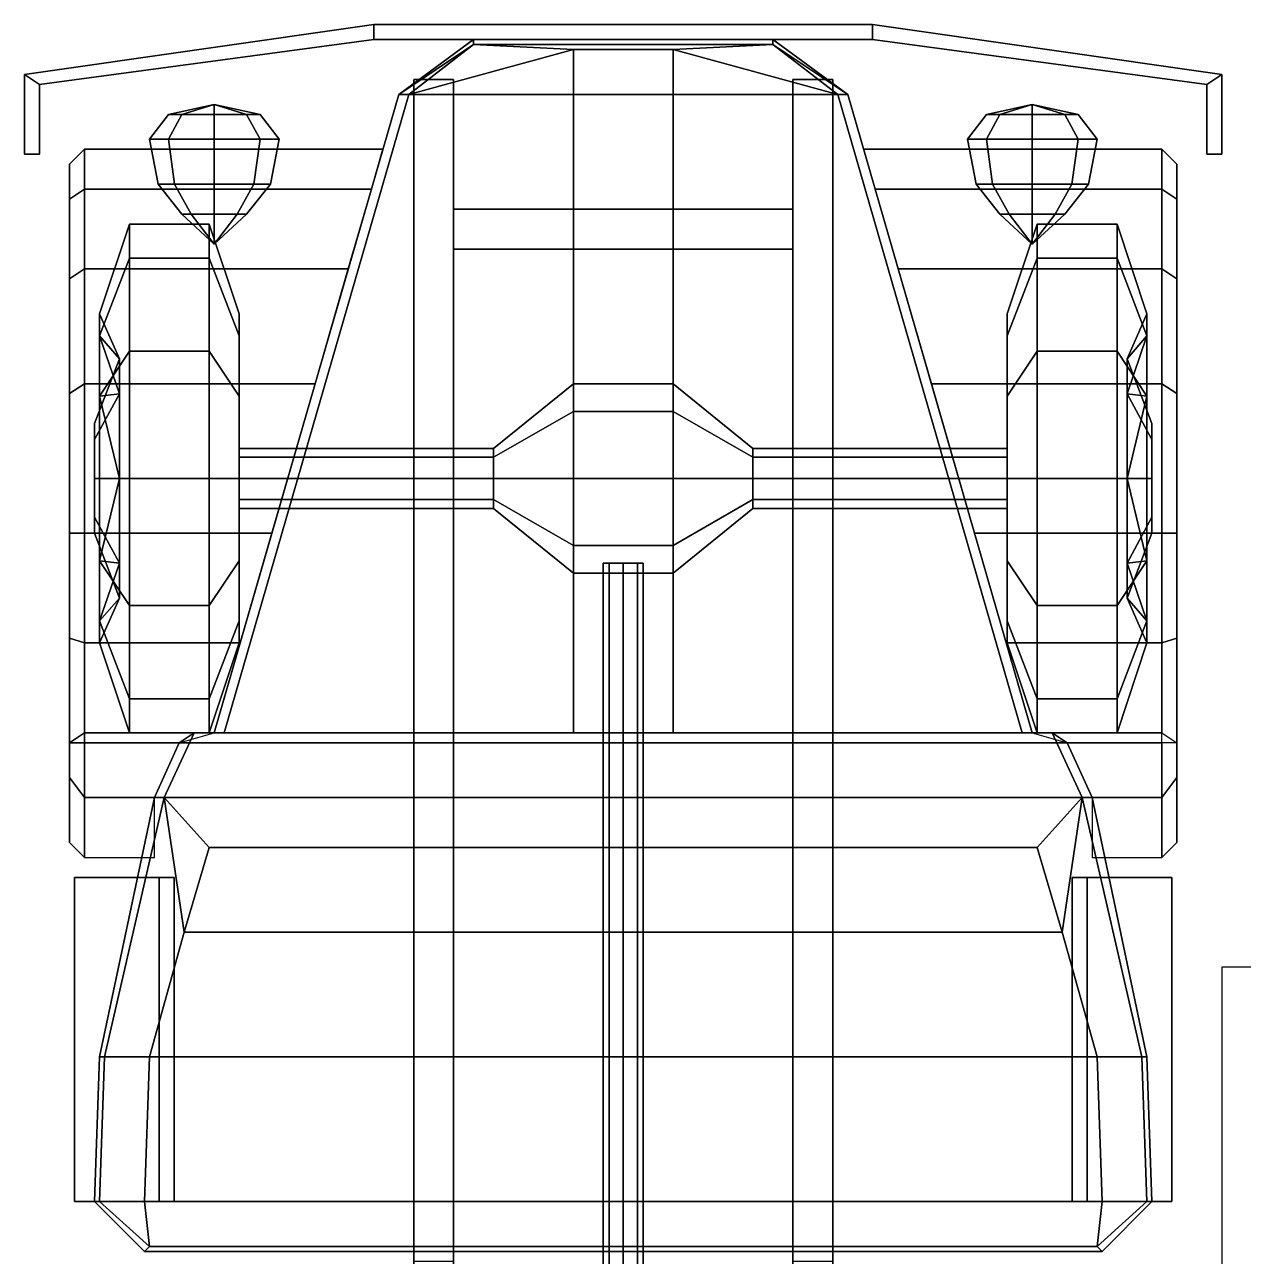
# Model space of a CAD drawing. Header units: millimetres. Extents: x -6.8 to 5, y -4.5 to 4.4.
# Drawn here: x -1.2 to 1.243, y 0.42 to 2.89 of the extents above; entities that cross this region are included whole.
import ezdxf

# ---------------------------------------------------------------- set-up
doc = ezdxf.new("R2010")
doc.units = ezdxf.units.MM
for name, color, linetype in [('barracks_tent', 3, 'Continuous'), ('cab', 4, 'Continuous'), ('fenders', 6, 'Continuous'), ('wheels', 2, 'Continuous')]:
    doc.layers.add(name, color=color, linetype=linetype)

msp = doc.modelspace()

# ---------------------------------------------------------------- linework, layer by layer
for points in [[(-0.5, 2.89, 0.82), (-0.5, 2.89, 0.67), (-1.2, 2.79, 0.67), (-1.2, 2.79, 0.82)], [(-0.5, 2.89, 0.67), (-0.5, 2.86, 0.67), (-1.17, 2.77, 0.67), (-1.2, 2.79, 0.67)], [(-1.2, 2.79, 0.82), (-1.17, 2.77, 0.82), (-0.5, 2.86, 0.82), (-0.5, 2.89, 0.82)], [(-0.5, 2.89, 0.82), (-0.5, 2.86, 0.82), (0.5, 2.86, 0.82), (0.5, 2.89, 0.82)], [(0.5, 2.89, 0.82), (0.5, 2.89, 0.67), (-0.5, 2.89, 0.67), (-0.5, 2.89, 0.82)], [(0.5, 2.89, 0.67), (0.5, 2.86, 0.67), (-0.5, 2.86, 0.67), (-0.5, 2.89, 0.67)], [(0.5, 2.89, 0.67), (0.5, 2.89, 0.82), (1.2, 2.79, 0.82), (1.2, 2.79, 0.67)], [(0.5, 2.89, 0.82), (0.5, 2.86, 0.82), (1.17, 2.77, 0.82), (1.2, 2.79, 0.82)], [(1.2, 2.79, 0.67), (1.17, 2.77, 0.67), (0.5, 2.86, 0.67), (0.5, 2.89, 0.67)], [(-1.17, 2.77, 0.82), (-1.17, 2.77, 0.67), (-0.5, 2.86, 0.67), (-0.5, 2.86, 0.82)], [(-0.5, 2.86, 0.82), (-0.5, 2.86, 0.67), (0.5, 2.86, 0.67), (0.5, 2.86, 0.82)], [(1.17, 2.77, 0.67), (1.17, 2.77, 0.82), (0.5, 2.86, 0.82), (0.5, 2.86, 0.67)], [(-1.2, 2.63, 0.82), (-1.17, 2.63, 0.82), (-1.17, 2.77, 0.82), (-1.2, 2.79, 0.82)], [(-1.2, 2.79, 0.67), (-1.17, 2.77, 0.67), (-1.17, 2.63, 0.67), (-1.2, 2.63, 0.67)], [(-1.2, 2.79, 0.82), (-1.2, 2.79, 0.67), (-1.2, 2.63, 0.67), (-1.2, 2.63, 0.82)], [(-1.17, 2.63, 0.82), (-1.17, 2.63, 0.67), (-1.17, 2.77, 0.67), (-1.17, 2.77, 0.82)], [(-0.42, 2.78, 0.69), (-0.42, 0.41, 0.61), (-0.42, -0.3, 0.78), (-0.42, 2.78, 0.78)], [(-0.34, 2.78, 0.69), (-0.34, 0.41, 0.61), (-0.42, 0.41, 0.61), (-0.42, 2.78, 0.69)], [(-0.42, 2.78, 0.78), (-0.42, -0.3, 0.78), (-0.34, -0.3, 0.78), (-0.34, 2.78, 0.78)], [(-0.34, 2.78, 0.78), (-0.34, 2.78, 0.69), (-0.42, 2.78, 0.69), (-0.42, 2.78, 0.78)], [(-0.34, -0.3, 0.78), (-0.34, 0.41, 0.61), (-0.34, 2.78, 0.69), (-0.34, 2.78, 0.78)], [(0.34, 2.78, 0.69), (0.34, 0.41, 0.61), (0.34, -0.3, 0.78), (0.34, 2.78, 0.78)], [(0.34, 2.78, 0.78), (0.34, -0.3, 0.78), (0.42, -0.3, 0.78), (0.42, 2.78, 0.78)], [(0.42, 2.78, 0.78), (0.42, 2.78, 0.69), (0.34, 2.78, 0.69), (0.34, 2.78, 0.78)], [(0.42, 2.78, 0.69), (0.42, 0.41, 0.61), (0.34, 0.41, 0.61), (0.34, 2.78, 0.69)], [(0.42, -0.3, 0.78), (0.42, 0.41, 0.61), (0.42, 2.78, 0.69), (0.42, 2.78, 0.78)], [(1.2, 2.79, 0.82), (1.17, 2.77, 0.82), (1.17, 2.63, 0.82), (1.2, 2.63, 0.82)], [(1.2, 2.63, 0.67), (1.17, 2.63, 0.67), (1.17, 2.77, 0.67), (1.2, 2.79, 0.67)], [(1.17, 2.63, 0.67), (1.17, 2.63, 0.82), (1.17, 2.77, 0.82), (1.17, 2.77, 0.67)], [(1.2, 2.79, 0.67), (1.2, 2.79, 0.82), (1.2, 2.63, 0.82), (1.2, 2.63, 0.67)], [(-1.2, 2.63, 0.67), (-1.17, 2.63, 0.67), (-1.17, 2.63, 0.82), (-1.2, 2.63, 0.82)], [(1.2, 2.63, 0.82), (1.17, 2.63, 0.82), (1.17, 2.63, 0.67), (1.2, 2.63, 0.67)], [(0.34, 2.52, 0.78), (0.34, 2.52, 0.69), (-0.34, 2.52, 0.69), (-0.34, 2.52, 0.78)], [(-0.34, 2.52, 0.69), (0.34, 2.52, 0.69), (0.34, 2.44, 0.69), (-0.34, 2.44, 0.69)], [(-0.34, 2.44, 0.78), (0.34, 2.44, 0.78), (0.34, 2.52, 0.78), (-0.34, 2.52, 0.78)], [(-0.34, 2.44, 0.69), (0.34, 2.44, 0.69), (0.34, 2.44, 0.78), (-0.34, 2.44, 0.78)], [(-0.26, 2.04, 0.47), (-0.26, 2.0224, 0.5124), (-0.1, 2.1144, 0.6044), (-0.1, 2.17, 0.47)], [(-0.26, 2.0224, 0.4276), (-0.26, 2.04, 0.47), (-0.1, 2.17, 0.47), (-0.1, 2.1144, 0.3356)], [(0.1, 2.1144, 0.6044), (0.1, 2.17, 0.47), (-0.1, 2.17, 0.47), (-0.1, 2.1144, 0.6044)], [(0.1, 2.17, 0.47), (0.1, 2.1144, 0.3356), (-0.1, 2.1144, 0.3356), (-0.1, 2.17, 0.47)], [(0.26, 2.0224, 0.5124), (0.26, 2.04, 0.47), (0.1, 2.17, 0.47), (0.1, 2.1144, 0.6044)], [(0.26, 2.04, 0.47), (0.26, 2.0224, 0.4276), (0.1, 2.1144, 0.3356), (0.1, 2.17, 0.47)], [(-0.26, 2.0224, 0.5124), (-0.26, 1.98, 0.53), (-0.1, 1.98, 0.66), (-0.1, 2.1144, 0.6044)], [(-0.26, 1.98, 0.41), (-0.26, 2.0224, 0.4276), (-0.1, 2.1144, 0.3356), (-0.1, 1.98, 0.28)], [(0.1, 1.98, 0.66), (0.1, 2.1144, 0.6044), (-0.1, 2.1144, 0.6044), (-0.1, 1.98, 0.66)], [(0.1, 2.1144, 0.3356), (0.1, 1.98, 0.28), (-0.1, 1.98, 0.28), (-0.1, 2.1144, 0.3356)], [(0.26, 1.98, 0.53), (0.26, 2.0224, 0.5124), (0.1, 2.1144, 0.6044), (0.1, 1.98, 0.66)], [(0.26, 2.0224, 0.4276), (0.26, 1.98, 0.41), (0.1, 1.98, 0.28), (0.1, 2.1144, 0.3356)], [(-0.26, 2.0224, 0.5124), (-0.26, 2.04, 0.47), (-0.77, 2.04, 0.47), (-0.77, 2.0224, 0.5124)], [(-0.26, 2.04, 0.47), (-0.26, 2.0224, 0.4276), (-0.77, 2.0224, 0.4276), (-0.77, 2.04, 0.47)], [(0.26, 2.04, 0.47), (0.26, 2.0224, 0.5124), (0.77, 2.0224, 0.5124), (0.77, 2.04, 0.47)], [(0.26, 2.0224, 0.4276), (0.26, 2.04, 0.47), (0.77, 2.04, 0.47), (0.77, 2.0224, 0.4276)], [(-0.26, 1.98, 0.53), (-0.26, 2.0224, 0.5124), (-0.77, 2.0224, 0.5124), (-0.77, 1.98, 0.53)], [(-0.26, 2.0224, 0.4276), (-0.26, 1.98, 0.41), (-0.77, 1.98, 0.41), (-0.77, 2.0224, 0.4276)], [(0.26, 2.0224, 0.5124), (0.26, 1.98, 0.53), (0.77, 1.98, 0.53), (0.77, 2.0224, 0.5124)], [(0.26, 1.98, 0.41), (0.26, 2.0224, 0.4276), (0.77, 2.0224, 0.4276), (0.77, 1.98, 0.41)], [(-0.26, 1.9376, 0.5124), (-0.26, 1.98, 0.53), (-0.77, 1.98, 0.53), (-0.77, 1.9376, 0.5124)], [(-0.26, 1.98, 0.41), (-0.26, 1.9376, 0.4276), (-0.77, 1.9376, 0.4276), (-0.77, 1.98, 0.41)], [(-0.26, 1.98, 0.53), (-0.26, 1.9376, 0.5124), (-0.1, 1.8456, 0.6044), (-0.1, 1.98, 0.66)], [(-0.26, 1.9376, 0.4276), (-0.26, 1.98, 0.41), (-0.1, 1.98, 0.28), (-0.1, 1.8456, 0.3356)], [(0.1, 1.8456, 0.6044), (0.1, 1.98, 0.66), (-0.1, 1.98, 0.66), (-0.1, 1.8456, 0.6044)], [(0.1, 1.98, 0.28), (0.1, 1.8456, 0.3356), (-0.1, 1.8456, 0.3356), (-0.1, 1.98, 0.28)], [(0.26, 1.9376, 0.5124), (0.26, 1.98, 0.53), (0.1, 1.98, 0.66), (0.1, 1.8456, 0.6044)], [(0.26, 1.98, 0.41), (0.26, 1.9376, 0.4276), (0.1, 1.8456, 0.3356), (0.1, 1.98, 0.28)], [(0.26, 1.98, 0.53), (0.26, 1.9376, 0.5124), (0.77, 1.9376, 0.5124), (0.77, 1.98, 0.53)], [(0.26, 1.9376, 0.4276), (0.26, 1.98, 0.41), (0.77, 1.98, 0.41), (0.77, 1.9376, 0.4276)], [(-0.26, 1.92, 0.47), (-0.26, 1.9376, 0.5124), (-0.77, 1.9376, 0.5124), (-0.77, 1.92, 0.47)], [(-0.26, 1.9376, 0.4276), (-0.26, 1.92, 0.47), (-0.77, 1.92, 0.47), (-0.77, 1.9376, 0.4276)], [(-0.26, 1.9376, 0.5124), (-0.26, 1.92, 0.47), (-0.1, 1.79, 0.47), (-0.1, 1.8456, 0.6044)], [(-0.26, 1.92, 0.47), (-0.26, 1.9376, 0.4276), (-0.1, 1.8456, 0.3356), (-0.1, 1.79, 0.47)], [(0.26, 1.92, 0.47), (0.26, 1.9376, 0.5124), (0.1, 1.8456, 0.6044), (0.1, 1.79, 0.47)], [(0.26, 1.9376, 0.4276), (0.26, 1.92, 0.47), (0.1, 1.79, 0.47), (0.1, 1.8456, 0.3356)], [(0.26, 1.9376, 0.5124), (0.26, 1.92, 0.47), (0.77, 1.92, 0.47), (0.77, 1.9376, 0.5124)], [(0.26, 1.92, 0.47), (0.26, 1.9376, 0.4276), (0.77, 1.9376, 0.4276), (0.77, 1.92, 0.47)], [(0.1, 1.79, 0.47), (0.1, 1.8456, 0.6044), (-0.1, 1.8456, 0.6044), (-0.1, 1.79, 0.47)], [(0.1, 1.8456, 0.3356), (0.1, 1.79, 0.47), (-0.1, 1.79, 0.47), (-0.1, 1.8456, 0.3356)], [(-0.0283, 1.81, 0.4983), (-0.04, 1.81, 0.47), (-0.04, 0.02, 0.66), (-0.0283, 0.02, 0.6883)], [(-0.04, 1.81, 0.47), (-0.0283, 1.81, 0.4417), (-0.0283, 0.02, 0.6317), (-0.04, 0.02, 0.66)], [(0, 1.81, 0.51), (-0.0283, 1.81, 0.4983), (-0.0283, 0.02, 0.6883), (0, 0.02, 0.7)], [(-0.0283, 1.81, 0.4417), (0, 1.81, 0.43), (0, 0.02, 0.62), (-0.0283, 0.02, 0.6317)], [(0.0283, 1.81, 0.4983), (0, 1.81, 0.51), (0, 0.02, 0.7), (0.0283, 0.02, 0.6883)], [(0, 1.81, 0.43), (0.0283, 1.81, 0.4417), (0.0283, 0.02, 0.6317), (0, 0.02, 0.62)], [(0.04, 1.81, 0.47), (0.0283, 1.81, 0.4983), (0.0283, 0.02, 0.6883), (0.04, 0.02, 0.66)], [(0.0283, 1.81, 0.4417), (0.04, 1.81, 0.47), (0.04, 0.02, 0.66), (0.0283, 0.02, 0.6317)], [(-0.9, 1.18, 0.61), (-0.9, 0.53, 0.61), (-1.1, 0.53, 0.61), (-1.1, 1.18, 0.61)], [(-1.1, 1.18, 0.64), (-1.1, 0.53, 0.64), (-0.93, 0.53, 0.64), (-0.93, 1.18, 0.64)], [(-0.93, 1.18, 0.64), (-0.9, 1.18, 0.61), (-1.1, 1.18, 0.61), (-1.1, 1.18, 0.64)], [(-1.1, 1.18, 0.61), (-1.1, 0.53, 0.61), (-1.1, 0.53, 0.64), (-1.1, 1.18, 0.64)], [(-0.93, 1.18, 0.78), (-0.9, 1.18, 0.78), (-0.9, 1.18, 0.61), (-0.93, 1.18, 0.64)], [(-0.93, 1.18, 0.64), (-0.93, 0.53, 0.64), (-0.93, 0.53, 0.78), (-0.93, 1.18, 0.78)], [(-0.9, 1.18, 0.78), (-0.9, 0.53, 0.78), (-0.9, 0.53, 0.61), (-0.9, 1.18, 0.61)], [(1.1, 1.18, 0.64), (1.1, 1.18, 0.61), (0.9, 1.18, 0.61), (0.93, 1.18, 0.64)], [(0.9, 0.53, 0.61), (0.9, 1.18, 0.61), (1.1, 1.18, 0.61), (1.1, 0.53, 0.61)], [(0.9, 0.53, 0.78), (0.9, 1.18, 0.78), (0.9, 1.18, 0.61), (0.9, 0.53, 0.61)], [(0.93, 1.18, 0.64), (0.9, 1.18, 0.61), (0.9, 1.18, 0.78), (0.93, 1.18, 0.78)], [(1.1, 0.53, 0.64), (1.1, 1.18, 0.64), (0.93, 1.18, 0.64), (0.93, 0.53, 0.64)], [(0.93, 0.53, 0.64), (0.93, 1.18, 0.64), (0.93, 1.18, 0.78), (0.93, 0.53, 0.78)], [(1.1, 0.53, 0.61), (1.1, 1.18, 0.61), (1.1, 1.18, 0.64), (1.1, 0.53, 0.64)], [(-1.1, 0.53, 0.64), (-1.1, 0.53, 0.61), (-0.9, 0.53, 0.61), (-0.93, 0.53, 0.64)], [(-0.93, 0.53, 0.64), (-0.9, 0.53, 0.61), (-0.9, 0.53, 0.78), (-0.93, 0.53, 0.78)], [(0.93, 0.53, 0.64), (0.9, 0.53, 0.61), (1.1, 0.53, 0.61), (1.1, 0.53, 0.64)], [(0.93, 0.53, 0.78), (0.9, 0.53, 0.78), (0.9, 0.53, 0.61), (0.93, 0.53, 0.64)]]:
    msp.add_3dface(points)
at = {"layer": 'barracks_tent'}
msp.add_3dface([(1.72, 0.34, 2), (1.72, 1, 1.9), (1.2, 1), (1.2, 0.34)], dxfattribs=at)
at = {"layer": 'cab'}
for points in [[(-0.45, 2.75, 0.78), (-0.3, 2.86, 0.78), (0.3, 2.86, 0.78), (0.45, 2.75, 0.78)], [(-0.3, 2.85, 1.64), (-0.3, 2.86, 0.78), (-0.45, 2.75, 0.78), (-0.45, 2.75, 1.64)], [(-0.45, 2.75, 1.64), (-0.45, 2.75, 1.64), (-0.43, 2.75, 1.67), (-0.3, 2.85, 1.64)], [(-0.3, 2.85, 1.64), (-0.3, 2.85, 1.64), (-0.43, 2.75, 1.67), (-0.1, 2.84, 1.7)], [(0.3, 2.85, 1.64), (0.3, 2.86, 0.78), (-0.3, 2.86, 0.78), (-0.3, 2.85, 1.64)], [(0.1, 2.84, 1.7), (0.3, 2.85, 1.64), (-0.3, 2.85, 1.64), (-0.1, 2.84, 1.7)], [(0.3, 2.85, 1.64), (0.1, 2.84, 1.7), (0.43, 2.75, 1.67)], [(0.45, 2.75, 0.78), (0.3, 2.86, 0.78), (0.3, 2.85, 1.64), (0.45, 2.75, 1.64)], [(0.45, 2.75, 1.64), (0.3, 2.85, 1.64), (0.43, 2.75, 1.67)], [(-0.43, 2.75, 1.67), (-0.43, 2.75, 1.67), (-0.1, 2.75, 1.76), (-0.1, 2.84, 1.7)], [(-0.1, 2.84, 1.7), (-0.1, 2.75, 1.76), (0.1, 2.75, 1.76), (0.1, 2.84, 1.7)], [(0.1, 2.84, 1.7), (0.1, 2.75, 1.76), (0.43, 2.75, 1.67)], [(-0.45, 2.75, 0.78), (-0.82, 1.47, 0.78), (-0.82, 1.47, 1.64), (-0.45, 2.75, 1.64)], [(0.45, 2.75, 0.78), (0.82, 1.47, 0.78), (-0.82, 1.47, 0.78), (-0.45, 2.75, 0.78)], [(-0.45, 2.75, 1.64), (-0.82, 1.47, 1.64), (-0.8, 1.47, 1.67), (-0.43, 2.75, 1.67)], [(-0.43, 2.75, 1.67), (-0.8, 1.47, 1.67), (-0.1, 1.47, 1.82), (-0.1, 2.75, 1.76)], [(-0.1, 2.75, 1.76), (-0.1, 1.47, 1.82), (0.1, 1.47, 1.82), (0.1, 2.75, 1.76)], [(0.1, 1.47, 1.82), (0.8, 1.47, 1.67), (0.43, 2.75, 1.67), (0.1, 2.75, 1.76)], [(0.8, 1.47, 1.67), (0.82, 1.47, 1.64), (0.45, 2.75, 1.64), (0.43, 2.75, 1.67)], [(0.82, 1.47, 1.64), (0.82, 1.47, 0.78), (0.45, 2.75, 0.78), (0.45, 2.75, 1.64)], [(-0.82, 2.73, 1.15), (-0.9119, 2.71, 1.15), (-0.885, 2.71, 1.215), (-0.82, 2.73, 1.15)], [(-0.82, 2.73, 1.15), (-0.885, 2.71, 1.085), (-0.9119, 2.71, 1.15), (-0.82, 2.73, 1.15)], [(-0.82, 2.73, 1.15), (-0.885, 2.71, 1.215), (-0.82, 2.71, 1.2419), (-0.82, 2.73, 1.15)], [(-0.82, 2.73, 1.15), (-0.82, 2.71, 1.0581), (-0.885, 2.71, 1.085), (-0.82, 2.73, 1.15)], [(-0.82, 2.73, 1.15), (-0.82, 2.71, 1.2419), (-0.755, 2.71, 1.215), (-0.82, 2.73, 1.15)], [(-0.82, 2.73, 1.15), (-0.755, 2.71, 1.215), (-0.7281, 2.71, 1.15), (-0.82, 2.73, 1.15)], [(-0.82, 2.73, 1.15), (-0.7281, 2.71, 1.15), (-0.755, 2.71, 1.085), (-0.82, 2.73, 1.15)], [(-0.82, 2.73, 1.15), (-0.755, 2.71, 1.085), (-0.82, 2.71, 1.0581), (-0.82, 2.73, 1.15)], [(0.82, 2.73, 1.15), (0.7281, 2.71, 1.15), (0.755, 2.71, 1.215), (0.82, 2.73, 1.15)], [(0.82, 2.73, 1.15), (0.755, 2.71, 1.085), (0.7281, 2.71, 1.15), (0.82, 2.73, 1.15)], [(0.82, 2.73, 1.15), (0.755, 2.71, 1.215), (0.82, 2.71, 1.2419), (0.82, 2.73, 1.15)], [(0.82, 2.73, 1.15), (0.82, 2.71, 1.0581), (0.755, 2.71, 1.085), (0.82, 2.73, 1.15)], [(0.82, 2.73, 1.15), (0.82, 2.71, 1.2419), (0.885, 2.71, 1.215), (0.82, 2.73, 1.15)], [(0.82, 2.73, 1.15), (0.885, 2.71, 1.215), (0.9119, 2.71, 1.15), (0.82, 2.73, 1.15)], [(0.82, 2.73, 1.15), (0.9119, 2.71, 1.15), (0.885, 2.71, 1.085), (0.82, 2.73, 1.15)], [(0.82, 2.73, 1.15), (0.885, 2.71, 1.085), (0.82, 2.71, 1.0581), (0.82, 2.73, 1.15)], [(-0.9119, 2.71, 1.15), (-0.95, 2.66, 1.15), (-0.9119, 2.66, 1.2419), (-0.885, 2.71, 1.215)], [(-0.885, 2.71, 1.085), (-0.9119, 2.66, 1.0581), (-0.95, 2.66, 1.15), (-0.9119, 2.71, 1.15)], [(-0.885, 2.71, 1.215), (-0.9119, 2.66, 1.2419), (-0.82, 2.66, 1.28), (-0.82, 2.71, 1.2419)], [(-0.82, 2.71, 1.0581), (-0.82, 2.66, 1.02), (-0.9119, 2.66, 1.0581), (-0.885, 2.71, 1.085)], [(-0.82, 2.71, 1.2419), (-0.82, 2.66, 1.28), (-0.7281, 2.66, 1.2419), (-0.755, 2.71, 1.215)], [(-0.755, 2.71, 1.085), (-0.7281, 2.66, 1.0581), (-0.82, 2.66, 1.02), (-0.82, 2.71, 1.0581)], [(-0.755, 2.71, 1.215), (-0.7281, 2.66, 1.2419), (-0.69, 2.66, 1.15), (-0.7281, 2.71, 1.15)], [(-0.7281, 2.71, 1.15), (-0.69, 2.66, 1.15), (-0.7281, 2.66, 1.0581), (-0.755, 2.71, 1.085)], [(0.7281, 2.71, 1.15), (0.69, 2.66, 1.15), (0.7281, 2.66, 1.2419), (0.755, 2.71, 1.215)], [(0.755, 2.71, 1.085), (0.7281, 2.66, 1.0581), (0.69, 2.66, 1.15), (0.7281, 2.71, 1.15)], [(0.755, 2.71, 1.215), (0.7281, 2.66, 1.2419), (0.82, 2.66, 1.28), (0.82, 2.71, 1.2419)], [(0.82, 2.71, 1.0581), (0.82, 2.66, 1.02), (0.7281, 2.66, 1.0581), (0.755, 2.71, 1.085)], [(0.82, 2.71, 1.2419), (0.82, 2.66, 1.28), (0.9119, 2.66, 1.2419), (0.885, 2.71, 1.215)], [(0.885, 2.71, 1.085), (0.9119, 2.66, 1.0581), (0.82, 2.66, 1.02), (0.82, 2.71, 1.0581)], [(0.885, 2.71, 1.215), (0.9119, 2.66, 1.2419), (0.95, 2.66, 1.15), (0.9119, 2.71, 1.15)], [(0.9119, 2.71, 1.15), (0.95, 2.66, 1.15), (0.9119, 2.66, 1.0581), (0.885, 2.71, 1.085)], [(-0.9326, 2.57, 1.15), (-0.95, 2.66, 1.15), (-0.9119, 2.66, 1.0581), (-0.8996, 2.57, 1.0704)], [(-0.8996, 2.57, 1.2296), (-0.9119, 2.66, 1.2419), (-0.95, 2.66, 1.15), (-0.9326, 2.57, 1.15)], [(-0.8996, 2.57, 1.0704), (-0.9119, 2.66, 1.0581), (-0.82, 2.66, 1.02), (-0.82, 2.57, 1.0374)], [(-0.82, 2.57, 1.2626), (-0.82, 2.66, 1.28), (-0.9119, 2.66, 1.2419), (-0.8996, 2.57, 1.2296)], [(-0.82, 2.57, 1.0374), (-0.82, 2.66, 1.02), (-0.7281, 2.66, 1.0581), (-0.7404, 2.57, 1.0704)], [(-0.7404, 2.57, 1.2296), (-0.7281, 2.66, 1.2419), (-0.82, 2.66, 1.28), (-0.82, 2.57, 1.2626)], [(-0.7404, 2.57, 1.0704), (-0.7281, 2.66, 1.0581), (-0.69, 2.66, 1.15), (-0.7074, 2.57, 1.15)], [(-0.7074, 2.57, 1.15), (-0.69, 2.66, 1.15), (-0.7281, 2.66, 1.2419), (-0.7404, 2.57, 1.2296)], [(0.7074, 2.57, 1.15), (0.69, 2.66, 1.15), (0.7281, 2.66, 1.0581), (0.7404, 2.57, 1.0704)], [(0.7404, 2.57, 1.2296), (0.7281, 2.66, 1.2419), (0.69, 2.66, 1.15), (0.7074, 2.57, 1.15)], [(0.7404, 2.57, 1.0704), (0.7281, 2.66, 1.0581), (0.82, 2.66, 1.02), (0.82, 2.57, 1.0374)], [(0.82, 2.57, 1.2626), (0.82, 2.66, 1.28), (0.7281, 2.66, 1.2419), (0.7404, 2.57, 1.2296)], [(0.82, 2.57, 1.0374), (0.82, 2.66, 1.02), (0.9119, 2.66, 1.0581), (0.8996, 2.57, 1.0704)], [(0.8996, 2.57, 1.2296), (0.9119, 2.66, 1.2419), (0.82, 2.66, 1.28), (0.82, 2.57, 1.2626)], [(0.8996, 2.57, 1.0704), (0.9119, 2.66, 1.0581), (0.95, 2.66, 1.15), (0.9326, 2.57, 1.15)], [(0.9326, 2.57, 1.15), (0.95, 2.66, 1.15), (0.9119, 2.66, 1.2419), (0.8996, 2.57, 1.2296)], [(-0.885, 2.51, 1.15), (-0.9326, 2.57, 1.15), (-0.8996, 2.57, 1.0704), (-0.866, 2.51, 1.104)], [(-0.866, 2.51, 1.196), (-0.8996, 2.57, 1.2296), (-0.9326, 2.57, 1.15), (-0.885, 2.51, 1.15)], [(-0.866, 2.51, 1.104), (-0.8996, 2.57, 1.0704), (-0.82, 2.57, 1.0374), (-0.82, 2.51, 1.085)], [(-0.82, 2.51, 1.215), (-0.82, 2.57, 1.2626), (-0.8996, 2.57, 1.2296), (-0.866, 2.51, 1.196)], [(-0.82, 2.51, 1.085), (-0.82, 2.57, 1.0374), (-0.7404, 2.57, 1.0704), (-0.774, 2.51, 1.104)], [(-0.774, 2.51, 1.196), (-0.7404, 2.57, 1.2296), (-0.82, 2.57, 1.2626), (-0.82, 2.51, 1.215)], [(-0.774, 2.51, 1.104), (-0.7404, 2.57, 1.0704), (-0.7074, 2.57, 1.15), (-0.755, 2.51, 1.15)], [(-0.755, 2.51, 1.15), (-0.7074, 2.57, 1.15), (-0.7404, 2.57, 1.2296), (-0.774, 2.51, 1.196)], [(0.755, 2.51, 1.15), (0.7074, 2.57, 1.15), (0.7404, 2.57, 1.0704), (0.774, 2.51, 1.104)], [(0.774, 2.51, 1.196), (0.7404, 2.57, 1.2296), (0.7074, 2.57, 1.15), (0.755, 2.51, 1.15)], [(0.774, 2.51, 1.104), (0.7404, 2.57, 1.0704), (0.82, 2.57, 1.0374), (0.82, 2.51, 1.085)], [(0.82, 2.51, 1.215), (0.82, 2.57, 1.2626), (0.7404, 2.57, 1.2296), (0.774, 2.51, 1.196)], [(0.82, 2.51, 1.085), (0.82, 2.57, 1.0374), (0.8996, 2.57, 1.0704), (0.866, 2.51, 1.104)], [(0.866, 2.51, 1.196), (0.8996, 2.57, 1.2296), (0.82, 2.57, 1.2626), (0.82, 2.51, 1.215)], [(0.866, 2.51, 1.104), (0.8996, 2.57, 1.0704), (0.9326, 2.57, 1.15), (0.885, 2.51, 1.15)], [(0.885, 2.51, 1.15), (0.9326, 2.57, 1.15), (0.8996, 2.57, 1.2296), (0.866, 2.51, 1.196)], [(-0.82, 2.45, 1.15), (-0.885, 2.51, 1.15), (-0.866, 2.51, 1.104), (-0.82, 2.45, 1.15)], [(-0.82, 2.45, 1.15), (-0.866, 2.51, 1.196), (-0.885, 2.51, 1.15), (-0.82, 2.45, 1.15)], [(-0.82, 2.45, 1.15), (-0.866, 2.51, 1.104), (-0.82, 2.51, 1.085), (-0.82, 2.45, 1.15)], [(-0.82, 2.45, 1.15), (-0.82, 2.51, 1.215), (-0.866, 2.51, 1.196), (-0.82, 2.45, 1.15)], [(-0.82, 2.45, 1.15), (-0.82, 2.51, 1.085), (-0.774, 2.51, 1.104), (-0.82, 2.45, 1.15)], [(-0.82, 2.45, 1.15), (-0.774, 2.51, 1.104), (-0.755, 2.51, 1.15), (-0.82, 2.45, 1.15)], [(-0.82, 2.45, 1.15), (-0.755, 2.51, 1.15), (-0.774, 2.51, 1.196), (-0.82, 2.45, 1.15)], [(-0.82, 2.45, 1.15), (-0.774, 2.51, 1.196), (-0.82, 2.51, 1.215), (-0.82, 2.45, 1.15)], [(0.82, 2.45, 1.15), (0.755, 2.51, 1.15), (0.774, 2.51, 1.104), (0.82, 2.45, 1.15)], [(0.82, 2.45, 1.15), (0.774, 2.51, 1.196), (0.755, 2.51, 1.15), (0.82, 2.45, 1.15)], [(0.82, 2.45, 1.15), (0.774, 2.51, 1.104), (0.82, 2.51, 1.085), (0.82, 2.45, 1.15)], [(0.82, 2.45, 1.15), (0.82, 2.51, 1.215), (0.774, 2.51, 1.196), (0.82, 2.45, 1.15)], [(0.82, 2.45, 1.15), (0.82, 2.51, 1.085), (0.866, 2.51, 1.104), (0.82, 2.45, 1.15)], [(0.82, 2.45, 1.15), (0.866, 2.51, 1.104), (0.885, 2.51, 1.15), (0.82, 2.45, 1.15)], [(0.82, 2.45, 1.15), (0.885, 2.51, 1.15), (0.866, 2.51, 1.196), (0.82, 2.45, 1.15)], [(0.82, 2.45, 1.15), (0.866, 2.51, 1.196), (0.82, 2.51, 1.215), (0.82, 2.45, 1.15)], [(-0.92, 1.34, 2.35), (-0.86, 1.47, 1.84), (-0.89, 1.45, 1.84), (-0.94, 1.34, 2.33)], [(0.92, 1.34, 2.35), (0.86, 1.47, 1.84), (-0.86, 1.47, 1.84), (-0.92, 1.34, 2.35)], [(-0.86, 1.47, 1.84), (-0.86, 1.47, 0.78), (-0.89, 1.45, 0.78), (-0.89, 1.45, 1.84)], [(-0.89, 1.45, 0.78), (-0.86, 1.47, 0.78), (0.86, 1.47, 0.78), (0.89, 1.45, 0.78)], [(-0.82, 1.47, 1.64), (-0.82, 1.47, 0.78), (-0.86, 1.47, 0.78), (-0.86, 1.47, 1.84)], [(-0.82, 1.47, 1.64), (-0.86, 1.47, 1.84), (-0.86, 1.47, 1.84), (-0.8, 1.47, 1.67)], [(-0.1, 1.47, 1.82), (-0.86, 1.47, 1.84), (0.86, 1.47, 1.84), (0.1, 1.47, 1.82)], [(-0.8, 1.47, 1.67), (-0.86, 1.47, 1.84), (-0.86, 1.47, 1.84), (-0.1, 1.47, 1.82)], [(0.8, 1.47, 1.67), (0.1, 1.47, 1.82), (0.86, 1.47, 1.84)], [(0.82, 1.47, 1.64), (0.8, 1.47, 1.67), (0.86, 1.47, 1.84)], [(0.86, 1.47, 0.78), (0.82, 1.47, 0.78), (0.82, 1.47, 1.64), (0.86, 1.47, 1.84)], [(0.89, 1.45, 0.78), (0.86, 1.47, 0.78), (0.86, 1.47, 1.84), (0.89, 1.45, 1.84)], [(0.89, 1.45, 1.84), (0.86, 1.47, 1.84), (0.92, 1.34, 2.35), (0.94, 1.34, 2.33)], [(-0.94, 1.34, 0.78), (-0.89, 1.45, 0.78), (0.89, 1.45, 0.78), (0.94, 1.34, 0.78)], [(-0.89, 1.45, 1.84), (-0.89, 1.45, 0.78), (-0.94, 1.34, 0.78), (-0.94, 1.34, 2.33)], [(0.94, 1.34, 0.78), (0.89, 1.45, 0.78), (0.89, 1.45, 1.84), (0.94, 1.34, 2.33)], [(-0.94, 1.34, 0.78), (-1.05, 0.82, 0.78), (-1.05, 0.82, 2.33), (-0.94, 1.34, 2.33)], [(0.94, 1.34, 0.78), (1.05, 0.82, 0.78), (-1.05, 0.82, 0.78), (-0.94, 1.34, 0.78)], [(-0.94, 1.34, 2.33), (-1.05, 0.82, 2.33), (-1.04, 0.82, 2.35), (-0.92, 1.34, 2.35)], [(-0.92, 1.34, 2.35), (-1.04, 0.82, 2.35), (-0.95, 0.82, 2.48), (-0.88, 1.07, 2.48)], [(-0.92, 1.34, 2.35), (-0.83, 1.24, 2.43), (0.83, 1.24, 2.43), (0.92, 1.34, 2.35)], [(-0.92, 1.34, 2.35), (-0.92, 1.34, 2.35), (-0.88, 1.07, 2.48), (-0.83, 1.24, 2.43)], [(0.88, 1.07, 2.48), (0.92, 1.34, 2.35), (0.92, 1.34, 2.35), (0.83, 1.24, 2.43)], [(0.95, 0.82, 2.48), (1.04, 0.82, 2.35), (0.92, 1.34, 2.35), (0.88, 1.07, 2.48)], [(1.04, 0.82, 2.35), (1.05, 0.82, 2.33), (0.94, 1.34, 2.33), (0.92, 1.34, 2.35)], [(1.05, 0.82, 2.33), (1.05, 0.82, 0.78), (0.94, 1.34, 0.78), (0.94, 1.34, 2.33)], [(0.88, 1.07, 2.48), (0.83, 1.24, 2.43), (-0.83, 1.24, 2.43), (-0.88, 1.07, 2.48)], [(-0.88, 1.07, 2.48), (-0.95, 0.82, 2.48), (0.95, 0.82, 2.48), (0.88, 1.07, 2.48)], [(-1.06, 0.53, 0.78), (-1.05, 0.82, 0.78), (1.05, 0.82, 0.78), (1.06, 0.53, 0.78)], [(-1.05, 0.82, 2.33), (-1.05, 0.82, 0.78), (-1.06, 0.53, 0.78), (-1.06, 0.53, 2.33)], [(-1.04, 0.82, 2.35), (-1.05, 0.82, 2.33), (-1.06, 0.53, 2.33), (-1.05, 0.53, 2.35)], [(-0.95, 0.82, 2.48), (-1.04, 0.82, 2.35), (-1.05, 0.53, 2.35), (-0.96, 0.53, 2.44)], [(0.96, 0.53, 2.44), (0.95, 0.82, 2.48), (-0.95, 0.82, 2.48), (-0.96, 0.53, 2.44)], [(1.05, 0.53, 2.35), (1.04, 0.82, 2.35), (0.95, 0.82, 2.48), (0.96, 0.53, 2.44)], [(1.06, 0.53, 2.33), (1.05, 0.82, 2.33), (1.04, 0.82, 2.35), (1.05, 0.53, 2.35)], [(1.06, 0.53, 0.78), (1.05, 0.82, 0.78), (1.05, 0.82, 2.33), (1.06, 0.53, 2.33)], [(1.06, 0.53, 0.78), (0.96, 0.43, 0.78), (-0.96, 0.43, 0.78), (-1.06, 0.53, 0.78)], [(-1.06, 0.53, 0.78), (-0.96, 0.43, 0.78), (-0.96, 0.43, 2.33), (-1.06, 0.53, 2.33)], [(-1.06, 0.53, 2.33), (-0.96, 0.43, 2.33), (-0.95, 0.44, 2.35), (-1.05, 0.53, 2.35)], [(-1.05, 0.53, 2.35), (-0.95, 0.44, 2.35), (-0.96, 0.53, 2.44)], [(-0.96, 0.53, 2.44), (-0.95, 0.44, 2.35), (0.95, 0.44, 2.35), (0.96, 0.53, 2.44)], [(0.95, 0.44, 2.35), (0.96, 0.43, 2.33), (1.06, 0.53, 2.33), (1.05, 0.53, 2.35)], [(0.96, 0.53, 2.44), (0.95, 0.44, 2.35), (1.05, 0.53, 2.35), (0.96, 0.53, 2.44)], [(0.96, 0.43, 2.33), (0.96, 0.43, 0.78), (1.06, 0.53, 0.78), (1.06, 0.53, 2.33)], [(-0.95, 0.44, 2.35), (-0.96, 0.43, 2.33), (0.96, 0.43, 2.33), (0.95, 0.44, 2.35)], [(-0.96, 0.43, 2.33), (-0.96, 0.43, 0.78), (0.96, 0.43, 0.78), (0.96, 0.43, 2.33)]]:
    msp.add_3dface(points, dxfattribs=at)
at = {"layer": 'fenders'}
for points in [[(-1.08, 2.56, 1.04), (-1.08, 2.64, 0.88), (-1.11, 2.61, 0.85), (-1.11, 2.54, 1.01)], [(-1.08, 2.64, 0.88), (-1.08, 2.64, 0.72), (-1.11, 2.61, 0.69), (-1.11, 2.61, 0.85)], [(-0.5049, 2.56, 1.04), (-0.4818, 2.64, 0.88), (-1.08, 2.64, 0.88), (-1.08, 2.56, 1.04)], [(-0.4818, 2.64, 0.88), (-0.4818, 2.64, 0.72), (-1.08, 2.64, 0.72), (-1.08, 2.64, 0.88)], [(0.4818, 2.64, 0.88), (0.5049, 2.56, 1.04), (1.08, 2.56, 1.04), (1.08, 2.64, 0.88)], [(0.4818, 2.64, 0.72), (0.4818, 2.64, 0.88), (1.08, 2.64, 0.88), (1.08, 2.64, 0.72)], [(1.08, 2.64, 0.88), (1.08, 2.56, 1.04), (1.11, 2.54, 1.01), (1.11, 2.61, 0.85)], [(1.08, 2.64, 0.72), (1.08, 2.64, 0.88), (1.11, 2.61, 0.85), (1.11, 2.61, 0.69)], [(-1.11, 2.54, 1.01), (-1.11, 2.61, 0.85), (-1.11, 2.53, 0.8), (-1.11, 2.45, 0.91)], [(-1.11, 2.61, 0.85), (-1.11, 2.61, 0.69), (-1.11, 2.53, 0.75), (-1.11, 2.53, 0.8)], [(1.11, 2.61, 0.85), (1.11, 2.54, 1.01), (1.11, 2.45, 0.91), (1.11, 2.53, 0.8)], [(1.11, 2.61, 0.69), (1.11, 2.61, 0.85), (1.11, 2.53, 0.8), (1.11, 2.53, 0.75)], [(-1.08, 2.4, 1.2), (-1.08, 2.56, 1.04), (-1.11, 2.54, 1.01), (-1.11, 2.38, 1.17)], [(-0.5512, 2.4, 1.2), (-0.5049, 2.56, 1.04), (-1.08, 2.56, 1.04), (-1.08, 2.4, 1.2)], [(0.5049, 2.56, 1.04), (0.5512, 2.4, 1.2), (1.08, 2.4, 1.2), (1.08, 2.56, 1.04)], [(1.08, 2.56, 1.04), (1.08, 2.4, 1.2), (1.11, 2.38, 1.17), (1.11, 2.54, 1.01)], [(-1.11, 2.38, 1.17), (-1.11, 2.54, 1.01), (-1.11, 2.45, 0.91), (-1.11, 2.29, 1.07)], [(1.11, 2.54, 1.01), (1.11, 2.38, 1.17), (1.11, 2.29, 1.07), (1.11, 2.45, 0.91)], [(-1.08, 2.17, 1.3), (-1.08, 2.4, 1.2), (-1.11, 2.38, 1.17), (-1.11, 2.15, 1.27)], [(-0.6177, 2.17, 1.3), (-0.5512, 2.4, 1.2), (-1.08, 2.4, 1.2), (-1.08, 2.17, 1.3)], [(0.5512, 2.4, 1.2), (0.6177, 2.17, 1.3), (1.08, 2.17, 1.3), (1.08, 2.4, 1.2)], [(1.08, 2.4, 1.2), (1.08, 2.17, 1.3), (1.11, 2.15, 1.27), (1.11, 2.38, 1.17)], [(-1.11, 2.15, 1.27), (-1.11, 2.38, 1.17), (-1.11, 2.29, 1.07), (-1.11, 2.09, 1.15)], [(1.11, 2.38, 1.17), (1.11, 2.15, 1.27), (1.11, 2.09, 1.15), (1.11, 2.29, 1.07)], [(-1.08, 1.87, 1.3), (-1.08, 2.17, 1.3), (-1.11, 2.15, 1.27), (-1.11, 1.87, 1.27)], [(-1.11, 1.87, 1.27), (-1.11, 2.15, 1.27), (-1.11, 2.09, 1.15), (-1.11, 1.88, 1.15)], [(-0.7044, 1.87, 1.3), (-0.6177, 2.17, 1.3), (-1.08, 2.17, 1.3), (-1.08, 1.87, 1.3)], [(0.6177, 2.17, 1.3), (0.7044, 1.87, 1.3), (1.08, 1.87, 1.3), (1.08, 2.17, 1.3)], [(1.08, 2.17, 1.3), (1.08, 1.87, 1.3), (1.11, 1.87, 1.27), (1.11, 2.15, 1.27)], [(1.11, 2.15, 1.27), (1.11, 1.87, 1.27), (1.11, 1.88, 1.15), (1.11, 2.09, 1.15)], [(-1.11, 1.66, 1.18), (-1.11, 1.87, 1.27), (-1.11, 1.88, 1.15), (-1.11, 1.67, 1.07)], [(1.11, 1.87, 1.27), (1.11, 1.66, 1.18), (1.11, 1.67, 1.07), (1.11, 1.88, 1.15)], [(-1.08, 1.65, 1.21), (-1.08, 1.87, 1.3), (-1.11, 1.87, 1.27), (-1.11, 1.66, 1.18)], [(-0.768, 1.65, 1.21), (-0.7044, 1.87, 1.3), (-1.08, 1.87, 1.3), (-1.08, 1.65, 1.21)], [(0.7044, 1.87, 1.3), (0.768, 1.65, 1.21), (1.08, 1.65, 1.21), (1.08, 1.87, 1.3)], [(1.08, 1.87, 1.3), (1.08, 1.65, 1.21), (1.11, 1.66, 1.18), (1.11, 1.87, 1.27)], [(-1.11, 1.45, 0.98), (-1.11, 1.66, 1.18), (-1.11, 1.67, 1.07), (-1.11, 1.46, 0.85)], [(-1.08, 1.47, 1.05), (-1.08, 1.65, 1.21), (-1.11, 1.66, 1.18), (-1.11, 1.45, 0.98)], [(1.08, 1.65, 1.21), (1.08, 1.47, 1.05), (1.11, 1.45, 0.98), (1.11, 1.66, 1.18)], [(1.11, 1.66, 1.18), (1.11, 1.45, 0.98), (1.11, 1.46, 0.85), (1.11, 1.67, 1.07)], [(-0.82, 1.47, 1.05), (-0.768, 1.65, 1.21), (-1.08, 1.65, 1.21), (-1.08, 1.47, 1.05)], [(0.768, 1.65, 1.21), (0.82, 1.47, 1.05), (1.08, 1.47, 1.05), (1.08, 1.65, 1.21)], [(-1.08, 1.45, 1.03), (-1.08, 1.47, 1.05), (-1.11, 1.45, 0.98)], [(-1.11, 1.38, 0.86), (-1.11, 1.45, 0.98), (-1.11, 1.46, 0.85), (-1.11, 1.42, 0.78)], [(-0.89, 1.45, 1.03), (-0.82, 1.47, 1.05), (-1.08, 1.47, 1.05), (-1.08, 1.45, 1.03)], [(0.82, 1.47, 1.05), (0.89, 1.45, 1.03), (1.08, 1.45, 1.03), (1.08, 1.47, 1.05)], [(1.11, 1.45, 0.98), (1.11, 1.38, 0.86), (1.11, 1.42, 0.78), (1.11, 1.46, 0.85)], [(-1.08, 1.34, 0.86), (-1.08, 1.45, 1.03), (-1.11, 1.45, 0.98), (-1.11, 1.38, 0.86)], [(-0.94, 1.34, 0.86), (-0.89, 1.45, 1.03), (-1.08, 1.45, 1.03), (-1.08, 1.34, 0.86)], [(0.89, 1.45, 1.03), (0.94, 1.34, 0.86), (1.08, 1.34, 0.86), (1.08, 1.45, 1.03)], [(1.08, 1.45, 1.03), (1.08, 1.34, 0.86), (1.11, 1.38, 0.86), (1.11, 1.45, 0.98)], [(-1.11, 1.25, 0.53), (-1.11, 1.38, 0.86), (-1.11, 1.42, 0.78), (-1.11, 1.34, 0.53)], [(1.11, 1.38, 0.86), (1.11, 1.25, 0.53), (1.11, 1.34, 0.53), (1.11, 1.42, 0.78)], [(-1.08, 1.22, 0.53), (-1.08, 1.34, 0.86), (-1.11, 1.38, 0.86), (-1.11, 1.25, 0.53)], [(1.08, 1.34, 0.86), (1.08, 1.22, 0.53), (1.11, 1.25, 0.53), (1.11, 1.38, 0.86)], [(-0.94, 1.22, 0.53), (-0.94, 1.34, 0.86), (-1.08, 1.34, 0.86), (-1.08, 1.22, 0.53)], [(0.94, 1.34, 0.86), (0.94, 1.22, 0.53), (1.08, 1.22, 0.53), (1.08, 1.34, 0.86)]]:
    msp.add_3dface(points, dxfattribs=at)
at = {"layer": 'wheels'}
for points in [[(-0.99, 2.4217, 0.725), (-0.99, 2.49, 0.47), (-1.05, 2.31, 0.47), (-1.05, 2.2658, 0.635)], [(-0.99, 2.49, 0.47), (-0.99, 2.4217, 0.215), (-1.05, 2.2658, 0.305), (-1.05, 2.31, 0.47)], [(-0.83, 2.4217, 0.725), (-0.83, 2.49, 0.47), (-0.99, 2.49, 0.47), (-0.99, 2.4217, 0.725)], [(-0.83, 2.49, 0.47), (-0.83, 2.4217, 0.215), (-0.99, 2.4217, 0.215), (-0.99, 2.49, 0.47)], [(-0.83, 2.49, 0.47), (-0.83, 2.4217, 0.725), (-0.77, 2.2658, 0.635), (-0.77, 2.31, 0.47)], [(-0.83, 2.4217, 0.215), (-0.83, 2.49, 0.47), (-0.77, 2.31, 0.47), (-0.77, 2.2658, 0.305)], [(0.83, 2.49, 0.47), (0.83, 2.4217, 0.215), (0.77, 2.2658, 0.305), (0.77, 2.31, 0.47)], [(0.83, 2.4217, 0.725), (0.83, 2.49, 0.47), (0.77, 2.31, 0.47), (0.77, 2.2658, 0.635)], [(0.83, 2.4217, 0.215), (0.83, 2.49, 0.47), (0.99, 2.49, 0.47), (0.99, 2.4217, 0.215)], [(0.83, 2.49, 0.47), (0.83, 2.4217, 0.725), (0.99, 2.4217, 0.725), (0.99, 2.49, 0.47)], [(0.99, 2.4217, 0.215), (0.99, 2.49, 0.47), (1.05, 2.31, 0.47), (1.05, 2.2658, 0.305)], [(0.99, 2.49, 0.47), (0.99, 2.4217, 0.725), (1.05, 2.2658, 0.635), (1.05, 2.31, 0.47)], [(-0.99, 2.235, 0.9117), (-0.99, 2.4217, 0.725), (-1.05, 2.2658, 0.635), (-1.05, 2.145, 0.7558)], [(-0.99, 2.4217, 0.215), (-0.99, 2.235, 0.0283), (-1.05, 2.145, 0.1842), (-1.05, 2.2658, 0.305)], [(-0.83, 2.235, 0.9117), (-0.83, 2.4217, 0.725), (-0.99, 2.4217, 0.725), (-0.99, 2.235, 0.9117)], [(-0.83, 2.4217, 0.215), (-0.83, 2.235, 0.0283), (-0.99, 2.235, 0.0283), (-0.99, 2.4217, 0.215)], [(-0.83, 2.4217, 0.725), (-0.83, 2.235, 0.9117), (-0.77, 2.145, 0.7558), (-0.77, 2.2658, 0.635)], [(-0.83, 2.235, 0.0283), (-0.83, 2.4217, 0.215), (-0.77, 2.2658, 0.305), (-0.77, 2.145, 0.1842)], [(0.83, 2.4217, 0.215), (0.83, 2.235, 0.0283), (0.77, 2.145, 0.1842), (0.77, 2.2658, 0.305)], [(0.83, 2.235, 0.9117), (0.83, 2.4217, 0.725), (0.77, 2.2658, 0.635), (0.77, 2.145, 0.7558)], [(0.83, 2.235, 0.0283), (0.83, 2.4217, 0.215), (0.99, 2.4217, 0.215), (0.99, 2.235, 0.0283)], [(0.83, 2.4217, 0.725), (0.83, 2.235, 0.9117), (0.99, 2.235, 0.9117), (0.99, 2.4217, 0.725)], [(0.99, 2.235, 0.0283), (0.99, 2.4217, 0.215), (1.05, 2.2658, 0.305), (1.05, 2.145, 0.1842)], [(0.99, 2.4217, 0.725), (0.99, 2.235, 0.9117), (1.05, 2.145, 0.7558), (1.05, 2.2658, 0.635)], [(-1.05, 2.31, 0.47), (-1.05, 2.31, 0.47), (-1.01, 2.22, 0.47), (-1.05, 2.2658, 0.635)], [(-1.05, 2.31, 0.47), (-1.05, 2.31, 0.47), (-1.05, 2.2658, 0.305), (-1.01, 2.22, 0.47)], [(-0.77, 2.31, 0.47), (-0.77, 1.6942, 0.305), (-0.77, 1.815, 0.1842), (-0.77, 2.2658, 0.305)], [(-0.77, 2.2658, 0.635), (-0.77, 1.65, 0.47), (-0.77, 1.6942, 0.305), (-0.77, 2.31, 0.47)], [(0.77, 1.6942, 0.635), (0.77, 2.31, 0.47), (0.77, 2.2658, 0.305), (0.77, 1.65, 0.47)], [(0.77, 1.815, 0.7558), (0.77, 2.2658, 0.635), (0.77, 2.31, 0.47), (0.77, 1.6942, 0.635)], [(1.05, 2.31, 0.47), (1.05, 2.31, 0.47), (1.01, 2.22, 0.47), (1.05, 2.2658, 0.305)], [(1.05, 2.31, 0.47), (1.05, 2.31, 0.47), (1.05, 2.2658, 0.635), (1.01, 2.22, 0.47)], [(-1.05, 2.2658, 0.635), (-1.05, 2.2658, 0.635), (-1.01, 2.1497, 0.6397), (-1.05, 2.145, 0.7558)], [(-1.05, 2.2658, 0.635), (-1.05, 2.2658, 0.635), (-1.01, 2.22, 0.47), (-1.01, 2.1497, 0.6397)], [(-1.05, 2.145, 0.1842), (-1.05, 2.145, 0.1842), (-1.01, 2.1497, 0.3003), (-1.05, 2.2658, 0.305)], [(-1.05, 2.2658, 0.305), (-1.05, 2.2658, 0.305), (-1.01, 2.1497, 0.3003), (-1.01, 2.22, 0.47)], [(-0.77, 2.2658, 0.305), (-0.77, 1.815, 0.1842), (-0.77, 1.98, 0.14), (-0.77, 2.145, 0.1842)], [(-0.77, 2.145, 0.7558), (-0.77, 1.6942, 0.635), (-0.77, 1.65, 0.47), (-0.77, 2.2658, 0.635)], [(0.77, 1.65, 0.47), (0.77, 2.2658, 0.305), (0.77, 2.145, 0.1842), (0.77, 1.6942, 0.305)], [(0.77, 1.98, 0.8), (0.77, 2.145, 0.7558), (0.77, 2.2658, 0.635), (0.77, 1.815, 0.7558)], [(1.05, 2.2658, 0.305), (1.05, 2.2658, 0.305), (1.01, 2.22, 0.47), (1.01, 2.1497, 0.3003)], [(1.05, 2.2658, 0.305), (1.05, 2.2658, 0.305), (1.01, 2.1497, 0.3003), (1.05, 2.145, 0.1842)], [(1.05, 2.2658, 0.635), (1.05, 2.2658, 0.635), (1.01, 2.1497, 0.6397), (1.01, 2.22, 0.47)], [(1.05, 2.145, 0.7558), (1.05, 2.145, 0.7558), (1.01, 2.1497, 0.6397), (1.05, 2.2658, 0.635)], [(-0.99, 1.98, 0.98), (-0.99, 2.235, 0.9117), (-1.05, 2.145, 0.7558), (-1.05, 1.98, 0.8)], [(-0.99, 2.235, 0.0283), (-0.99, 1.98, -0.04), (-1.05, 1.98, 0.14), (-1.05, 2.145, 0.1842)], [(-0.83, 1.98, 0.98), (-0.83, 2.235, 0.9117), (-0.99, 2.235, 0.9117), (-0.99, 1.98, 0.98)], [(-0.83, 2.235, 0.0283), (-0.83, 1.98, -0.04), (-0.99, 1.98, -0.04), (-0.99, 2.235, 0.0283)], [(-0.83, 2.235, 0.9117), (-0.83, 1.98, 0.98), (-0.77, 1.98, 0.8), (-0.77, 2.145, 0.7558)], [(-0.83, 1.98, -0.04), (-0.83, 2.235, 0.0283), (-0.77, 2.145, 0.1842), (-0.77, 1.98, 0.14)], [(0.83, 2.235, 0.0283), (0.83, 1.98, -0.04), (0.77, 1.98, 0.14), (0.77, 2.145, 0.1842)], [(0.83, 1.98, 0.98), (0.83, 2.235, 0.9117), (0.77, 2.145, 0.7558), (0.77, 1.98, 0.8)], [(0.83, 1.98, -0.04), (0.83, 2.235, 0.0283), (0.99, 2.235, 0.0283), (0.99, 1.98, -0.04)], [(0.83, 2.235, 0.9117), (0.83, 1.98, 0.98), (0.99, 1.98, 0.98), (0.99, 2.235, 0.9117)], [(0.99, 1.98, -0.04), (0.99, 2.235, 0.0283), (1.05, 2.145, 0.1842), (1.05, 1.98, 0.14)], [(0.99, 2.235, 0.9117), (0.99, 1.98, 0.98), (1.05, 1.98, 0.8), (1.05, 2.145, 0.7558)], [(-1.01, 2.1497, 0.6397), (-1.01, 2.22, 0.47), (-1.06, 2.09, 0.47), (-1.06, 2.0578, 0.5478)], [(-1.01, 2.22, 0.47), (-1.01, 2.1497, 0.3003), (-1.06, 2.0578, 0.3922), (-1.06, 2.09, 0.47)], [(1.01, 2.1497, 0.3003), (1.01, 2.22, 0.47), (1.06, 2.09, 0.47), (1.06, 2.0578, 0.3922)], [(1.01, 2.22, 0.47), (1.01, 2.1497, 0.6397), (1.06, 2.0578, 0.5478), (1.06, 2.09, 0.47)], [(-1.01, 1.98, 0.71), (-1.01, 2.1497, 0.6397), (-1.06, 2.0578, 0.5478), (-1.06, 1.98, 0.58)], [(-1.01, 2.1497, 0.3003), (-1.01, 1.98, 0.23), (-1.06, 1.98, 0.36), (-1.06, 2.0578, 0.3922)], [(-1.05, 2.145, 0.7558), (-1.05, 2.145, 0.7558), (-1.01, 2.1497, 0.6397), (-1.01, 1.98, 0.71)], [(-1.05, 2.145, 0.1842), (-1.05, 2.145, 0.1842), (-1.01, 1.98, 0.23), (-1.01, 2.1497, 0.3003)], [(1.01, 1.98, 0.23), (1.01, 2.1497, 0.3003), (1.06, 2.0578, 0.3922), (1.06, 1.98, 0.36)], [(1.05, 2.145, 0.1842), (1.05, 2.145, 0.1842), (1.01, 2.1497, 0.3003), (1.01, 1.98, 0.23)], [(1.01, 2.1497, 0.6397), (1.01, 1.98, 0.71), (1.06, 1.98, 0.58), (1.06, 2.0578, 0.5478)], [(1.05, 2.145, 0.7558), (1.05, 2.145, 0.7558), (1.01, 1.98, 0.71), (1.01, 2.1497, 0.6397)], [(-1.05, 1.98, 0.8), (-1.05, 1.98, 0.8), (-1.05, 2.145, 0.7558), (-1.01, 1.98, 0.71)], [(-1.05, 1.98, 0.14), (-1.05, 1.98, 0.14), (-1.01, 1.98, 0.23), (-1.05, 2.145, 0.1842)], [(-0.77, 1.98, 0.8), (-0.77, 1.815, 0.7558), (-0.77, 1.6942, 0.635), (-0.77, 2.145, 0.7558)], [(0.77, 1.6942, 0.305), (0.77, 2.145, 0.1842), (0.77, 1.98, 0.14), (0.77, 1.815, 0.1842)], [(1.05, 1.98, 0.14), (1.05, 1.98, 0.14), (1.05, 2.145, 0.1842), (1.01, 1.98, 0.23)], [(1.05, 1.98, 0.8), (1.05, 1.98, 0.8), (1.01, 1.98, 0.71), (1.05, 2.145, 0.7558)], [(-1.06, 1.98, 0.58), (-1.06, 2.0578, 0.5478), (-1.06, 2.09, 0.47), (-1.06, 1.9022, 0.5478)], [(-1.06, 1.9022, 0.5478), (-1.06, 2.09, 0.47), (-1.06, 2.0578, 0.3922), (-1.06, 1.87, 0.47)], [(1.06, 2.09, 0.47), (1.06, 1.9022, 0.3922), (1.06, 1.98, 0.36), (1.06, 2.0578, 0.3922)], [(1.06, 2.0578, 0.5478), (1.06, 1.87, 0.47), (1.06, 1.9022, 0.3922), (1.06, 2.09, 0.47)], [(-1.06, 1.87, 0.47), (-1.06, 2.0578, 0.3922), (-1.06, 1.98, 0.36), (-1.06, 1.9022, 0.3922)], [(1.06, 1.98, 0.58), (1.06, 1.9022, 0.5478), (1.06, 1.87, 0.47), (1.06, 2.0578, 0.5478)], [(-1.01, 1.8103, 0.6397), (-1.01, 1.98, 0.71), (-1.06, 1.98, 0.58), (-1.06, 1.9022, 0.5478)], [(-1.01, 1.98, 0.23), (-1.01, 1.8103, 0.3003), (-1.06, 1.9022, 0.3922), (-1.06, 1.98, 0.36)], [(-0.99, 1.725, 0.9117), (-0.99, 1.98, 0.98), (-1.05, 1.98, 0.8), (-1.05, 1.815, 0.7558)], [(-0.99, 1.98, -0.04), (-0.99, 1.725, 0.0283), (-1.05, 1.815, 0.1842), (-1.05, 1.98, 0.14)], [(-1.05, 1.815, 0.1842), (-1.05, 1.815, 0.1842), (-1.01, 1.8103, 0.3003), (-1.01, 1.98, 0.23)], [(-1.05, 1.98, 0.14), (-1.05, 1.98, 0.14), (-1.05, 1.815, 0.1842), (-1.01, 1.98, 0.23)], [(-1.05, 1.98, 0.8), (-1.05, 1.98, 0.8), (-1.01, 1.98, 0.71), (-1.05, 1.815, 0.7558)], [(-1.05, 1.815, 0.7558), (-1.05, 1.815, 0.7558), (-1.01, 1.98, 0.71), (-1.01, 1.8103, 0.6397)], [(-0.83, 1.725, 0.9117), (-0.83, 1.98, 0.98), (-0.99, 1.98, 0.98), (-0.99, 1.725, 0.9117)], [(-0.83, 1.98, -0.04), (-0.83, 1.725, 0.0283), (-0.99, 1.725, 0.0283), (-0.99, 1.98, -0.04)], [(-0.83, 1.98, 0.98), (-0.83, 1.725, 0.9117), (-0.77, 1.815, 0.7558), (-0.77, 1.98, 0.8)], [(-0.83, 1.725, 0.0283), (-0.83, 1.98, -0.04), (-0.77, 1.98, 0.14), (-0.77, 1.815, 0.1842)], [(0.83, 1.98, -0.04), (0.83, 1.725, 0.0283), (0.77, 1.815, 0.1842), (0.77, 1.98, 0.14)], [(0.83, 1.725, 0.9117), (0.83, 1.98, 0.98), (0.77, 1.98, 0.8), (0.77, 1.815, 0.7558)], [(0.83, 1.725, 0.0283), (0.83, 1.98, -0.04), (0.99, 1.98, -0.04), (0.99, 1.725, 0.0283)], [(0.83, 1.98, 0.98), (0.83, 1.725, 0.9117), (0.99, 1.725, 0.9117), (0.99, 1.98, 0.98)], [(0.99, 1.725, 0.0283), (0.99, 1.98, -0.04), (1.05, 1.98, 0.14), (1.05, 1.815, 0.1842)], [(0.99, 1.98, 0.98), (0.99, 1.725, 0.9117), (1.05, 1.815, 0.7558), (1.05, 1.98, 0.8)], [(1.01, 1.8103, 0.3003), (1.01, 1.98, 0.23), (1.06, 1.98, 0.36), (1.06, 1.9022, 0.3922)], [(1.05, 1.98, 0.14), (1.05, 1.98, 0.14), (1.01, 1.98, 0.23), (1.05, 1.815, 0.1842)], [(1.05, 1.815, 0.1842), (1.05, 1.815, 0.1842), (1.01, 1.98, 0.23), (1.01, 1.8103, 0.3003)], [(1.01, 1.98, 0.71), (1.01, 1.8103, 0.6397), (1.06, 1.9022, 0.5478), (1.06, 1.98, 0.58)], [(1.05, 1.98, 0.8), (1.05, 1.98, 0.8), (1.05, 1.815, 0.7558), (1.01, 1.98, 0.71)], [(1.05, 1.815, 0.7558), (1.05, 1.815, 0.7558), (1.01, 1.8103, 0.6397), (1.01, 1.98, 0.71)], [(-1.01, 1.74, 0.47), (-1.01, 1.8103, 0.6397), (-1.06, 1.9022, 0.5478), (-1.06, 1.87, 0.47)], [(-1.01, 1.8103, 0.3003), (-1.01, 1.74, 0.47), (-1.06, 1.87, 0.47), (-1.06, 1.9022, 0.3922)], [(1.01, 1.74, 0.47), (1.01, 1.8103, 0.3003), (1.06, 1.9022, 0.3922), (1.06, 1.87, 0.47)], [(1.01, 1.8103, 0.6397), (1.01, 1.74, 0.47), (1.06, 1.87, 0.47), (1.06, 1.9022, 0.5478)], [(-0.99, 1.5383, 0.725), (-0.99, 1.725, 0.9117), (-1.05, 1.815, 0.7558), (-1.05, 1.6942, 0.635)], [(-0.99, 1.725, 0.0283), (-0.99, 1.5383, 0.215), (-1.05, 1.6942, 0.305), (-1.05, 1.815, 0.1842)], [(-1.05, 1.6942, 0.305), (-1.05, 1.6942, 0.305), (-1.01, 1.8103, 0.3003), (-1.05, 1.815, 0.1842)], [(-1.05, 1.815, 0.7558), (-1.05, 1.815, 0.7558), (-1.01, 1.8103, 0.6397), (-1.05, 1.6942, 0.635)], [(-1.05, 1.6942, 0.305), (-1.05, 1.6942, 0.305), (-1.01, 1.74, 0.47), (-1.01, 1.8103, 0.3003)], [(-1.05, 1.6942, 0.635), (-1.05, 1.6942, 0.635), (-1.01, 1.8103, 0.6397), (-1.01, 1.74, 0.47)], [(-0.83, 1.725, 0.9117), (-0.83, 1.5383, 0.725), (-0.77, 1.6942, 0.635), (-0.77, 1.815, 0.7558)], [(-0.83, 1.5383, 0.215), (-0.83, 1.725, 0.0283), (-0.77, 1.815, 0.1842), (-0.77, 1.6942, 0.305)], [(0.83, 1.725, 0.0283), (0.83, 1.5383, 0.215), (0.77, 1.6942, 0.305), (0.77, 1.815, 0.1842)], [(0.83, 1.5383, 0.725), (0.83, 1.725, 0.9117), (0.77, 1.815, 0.7558), (0.77, 1.6942, 0.635)], [(0.99, 1.5383, 0.215), (0.99, 1.725, 0.0283), (1.05, 1.815, 0.1842), (1.05, 1.6942, 0.305)], [(0.99, 1.725, 0.9117), (0.99, 1.5383, 0.725), (1.05, 1.6942, 0.635), (1.05, 1.815, 0.7558)], [(1.05, 1.815, 0.1842), (1.05, 1.815, 0.1842), (1.01, 1.8103, 0.3003), (1.05, 1.6942, 0.305)], [(1.05, 1.6942, 0.635), (1.05, 1.6942, 0.635), (1.01, 1.8103, 0.6397), (1.05, 1.815, 0.7558)], [(1.05, 1.6942, 0.305), (1.05, 1.6942, 0.305), (1.01, 1.8103, 0.3003), (1.01, 1.74, 0.47)], [(1.05, 1.6942, 0.635), (1.05, 1.6942, 0.635), (1.01, 1.74, 0.47), (1.01, 1.8103, 0.6397)], [(-1.05, 1.65, 0.47), (-1.05, 1.65, 0.47), (-1.01, 1.74, 0.47), (-1.05, 1.6942, 0.305)], [(-1.05, 1.65, 0.47), (-1.05, 1.65, 0.47), (-1.05, 1.6942, 0.635), (-1.01, 1.74, 0.47)], [(1.05, 1.65, 0.47), (1.05, 1.65, 0.47), (1.05, 1.6942, 0.305), (1.01, 1.74, 0.47)], [(1.05, 1.65, 0.47), (1.05, 1.65, 0.47), (1.01, 1.74, 0.47), (1.05, 1.6942, 0.635)], [(-0.83, 1.5383, 0.725), (-0.83, 1.725, 0.9117), (-0.99, 1.725, 0.9117), (-0.99, 1.5383, 0.725)], [(-0.83, 1.725, 0.0283), (-0.83, 1.5383, 0.215), (-0.99, 1.5383, 0.215), (-0.99, 1.725, 0.0283)], [(0.83, 1.5383, 0.215), (0.83, 1.725, 0.0283), (0.99, 1.725, 0.0283), (0.99, 1.5383, 0.215)], [(0.83, 1.725, 0.9117), (0.83, 1.5383, 0.725), (0.99, 1.5383, 0.725), (0.99, 1.725, 0.9117)], [(-0.99, 1.47, 0.47), (-0.99, 1.5383, 0.725), (-1.05, 1.6942, 0.635), (-1.05, 1.65, 0.47)], [(-0.99, 1.5383, 0.215), (-0.99, 1.47, 0.47), (-1.05, 1.65, 0.47), (-1.05, 1.6942, 0.305)], [(-0.83, 1.5383, 0.725), (-0.83, 1.47, 0.47), (-0.77, 1.65, 0.47), (-0.77, 1.6942, 0.635)], [(-0.83, 1.47, 0.47), (-0.83, 1.5383, 0.215), (-0.77, 1.6942, 0.305), (-0.77, 1.65, 0.47)], [(0.83, 1.5383, 0.215), (0.83, 1.47, 0.47), (0.77, 1.65, 0.47), (0.77, 1.6942, 0.305)], [(0.83, 1.47, 0.47), (0.83, 1.5383, 0.725), (0.77, 1.6942, 0.635), (0.77, 1.65, 0.47)], [(0.99, 1.47, 0.47), (0.99, 1.5383, 0.215), (1.05, 1.6942, 0.305), (1.05, 1.65, 0.47)], [(0.99, 1.5383, 0.725), (0.99, 1.47, 0.47), (1.05, 1.65, 0.47), (1.05, 1.6942, 0.635)], [(-0.83, 1.47, 0.47), (-0.83, 1.5383, 0.725), (-0.99, 1.5383, 0.725), (-0.99, 1.47, 0.47)], [(-0.83, 1.5383, 0.215), (-0.83, 1.47, 0.47), (-0.99, 1.47, 0.47), (-0.99, 1.5383, 0.215)], [(0.83, 1.47, 0.47), (0.83, 1.5383, 0.215), (0.99, 1.5383, 0.215), (0.99, 1.47, 0.47)], [(0.83, 1.5383, 0.725), (0.83, 1.47, 0.47), (0.99, 1.47, 0.47), (0.99, 1.5383, 0.725)]]:
    msp.add_3dface(points, dxfattribs=at)

doc.saveas('drawing.dxf')
